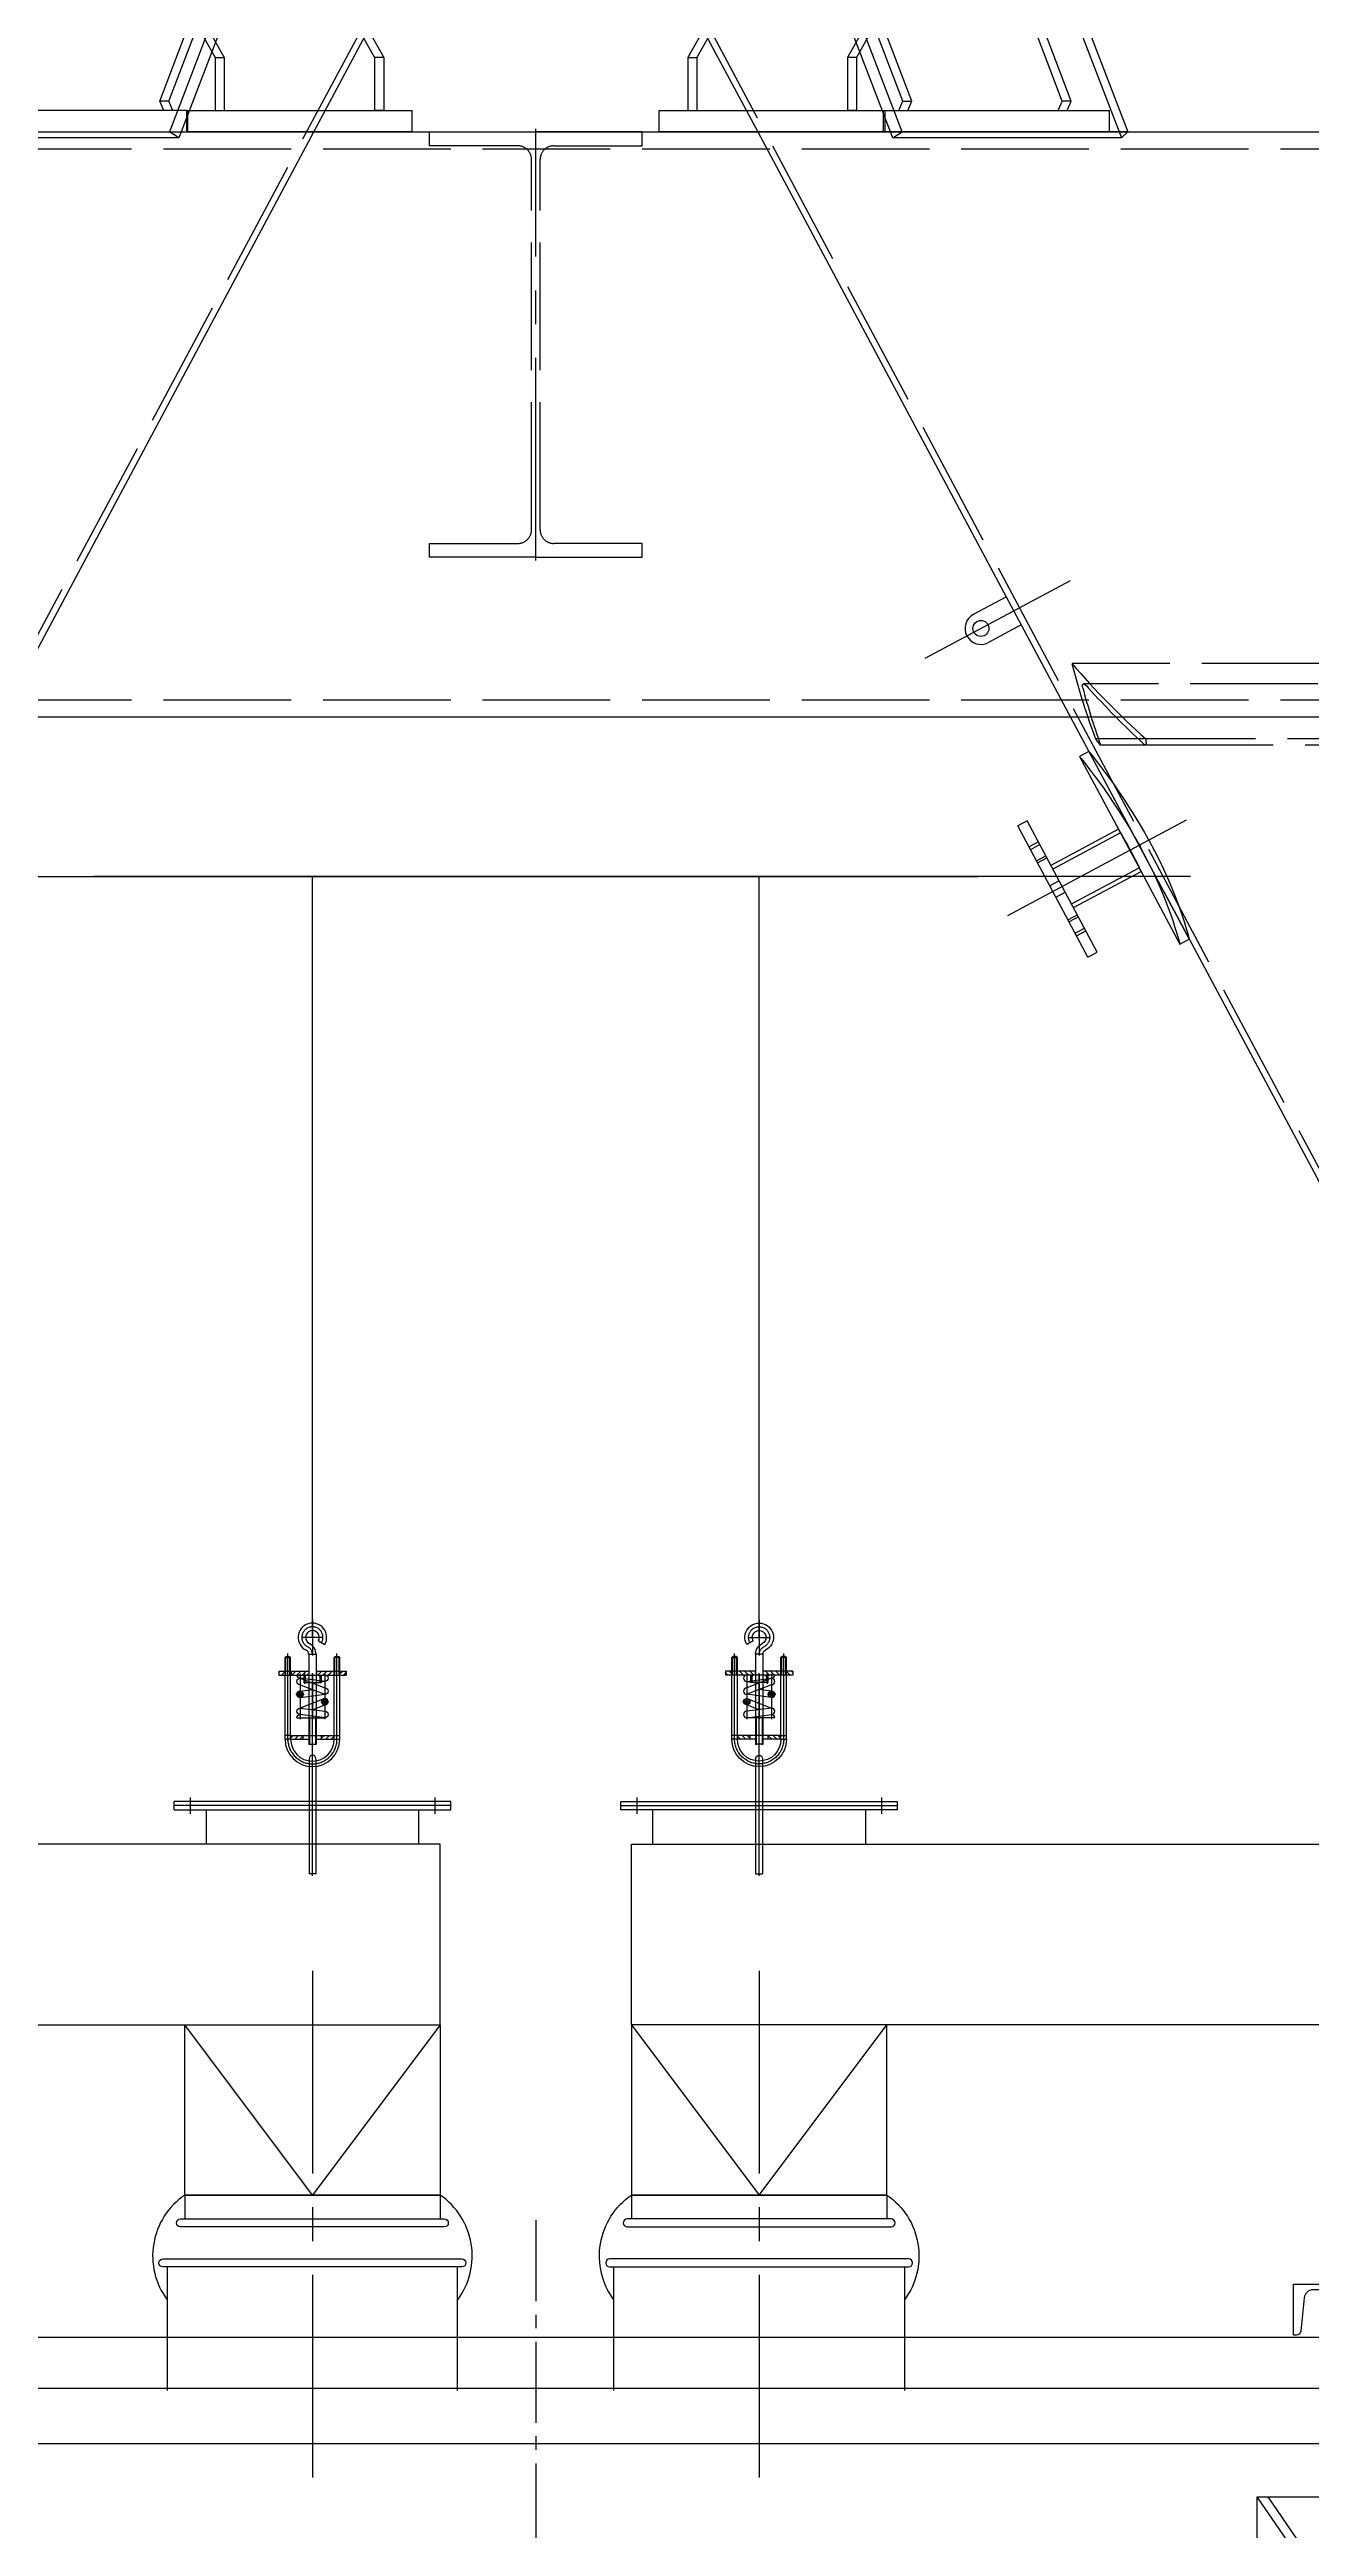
# Model space of a CAD drawing. Header units: millimetres. Extents: x 163705 to 1616509, y 81827 to 302547.
# Drawn here: x 1472729 to 1473911, y 154458 to 156787 of the extents above; entities that cross this region are included whole.
import ezdxf

# ---------------------------------------------------------------- set-up
doc = ezdxf.new("R2010")
doc.units = ezdxf.units.MM
doc.header["$LTSCALE"] = 10
doc.linetypes.add('ACAD_ISO02W100', pattern=[15, 12, -3])
doc.linetypes.add('CENTER2', pattern=[28.575, 19.05, -3.175, 3.175, -3.175])
for name, color, linetype, lineweight in [('1-中心线', 1, 'CENTER2', 0), ('1-剖面线', 8, 'Continuous', 0), ('1-护栏', 4, 'Continuous', 18), ('1-虚线', 8, 'ACAD_ISO02W100', 0), ('1-设备轮廓', 2, 'Continuous', 18), ('1-钢构', 6, 'Continuous', 0)]:
    doc.layers.add(name, color=color, linetype=linetype, lineweight=lineweight)
doc.styles.get("Standard").update_dxf_attribs({"font": 'arial.ttf'})

# ---------------------------------------------------------------- blocks, each defined once
blk = doc.blocks.new('*U273')
for p, q in [((0, 550), (5700, 550)), ((0, 0), (5700, 0))]:
    blk.add_line(p, q)
at = {"layer": '1-虚线'}
for p, q in [((0, 534), (5700, 534)), ((0, 16), (5700, 16))]:
    blk.add_line(p, q, dxfattribs=at)
blk = doc.blocks.new('G$C3BE4EC5D')
for p, q in [((0, 390), (0, 403)), ((0, 403), (100, 403)), ((200, 403), (100, 403)), ((200, 390), (200, 403)), ((83, 390), (0, 390)), ((96, 29), (96, 377)), ((104, 29), (104, 377)), ((117, 390), (200, 390)), ((0, 3), (0, 16)), ((0, 16), (83, 16)), ((100, 3), (0, 3)), ((100, 3), (200, 3)), ((200, 16), (117, 16)), ((200, 3), (200, 16))]:
    blk.add_line(p, q)
for centre, start, end in [((83, 377), 0, 90), ((117, 377), 90, 180), ((83, 29), 270, 0), ((117, 29), 180, 270)]:
    blk.add_arc(centre, 13, start, end)
at = {"layer": '1-中心线'}
blk.add_line((100, 0), (100, 406), dxfattribs=at)
blk.add_text('HC_SUPERPART', height=0.001).set_placement((100, 3))
blk = doc.blocks.new('*X86')
at = {"layer": '1-剖面线', "lineweight": 18}
for p, q in [((-34.3, -25.3), (-37.4, -22.2)), ((-29.9, -23.2), (-32.4, -20.7)), ((-21.3, -25.3), (-21.9, -24.7)), ((-14.8, -25.3), (-19.4, -20.7)), ((-8.2, -25.3), (-12.9, -20.7)), ((-1.7, -25.3), (-6.3, -20.7)), ((11.3, -25.3), (9.8, -23.8)), ((17.8, -25.3), (13.2, -20.7)), ((24.3, -25.3), (19.7, -20.7)), ((30.8, -25.3), (26.2, -20.7)), ((43.9, -25.3), (39.7, -21.2)), ((47.2, -22.2), (45.8, -20.7))]:
    blk.add_line(p, q, dxfattribs=at)
blk = doc.blocks.new('*X87')
at = {"layer": '1-剖面线', "lineweight": 18}
for p, q in [((1.6, -0.3), (1.1, -0.8)), ((2.8, -3.9), (1.1, -5.7)), ((2.8, -8.8), (2.2, -9.5)), ((23, -3.3), (21.3, -5.1)), ((23, -8.2), (21.7, -9.5))]:
    blk.add_line(p, q, dxfattribs=at)
blk = doc.blocks.new('*X89')
at = {"lineweight": 18}
for p, q in [((-0.6, 3.2), (-0.8, 3)), ((1.3, 2.6), (-0.8, 0.5)), ((2.5, 1.5), (0.4, -0.8)), ((3.2, -0.3), (2.8, -0.8))]:
    blk.add_line(p, q, dxfattribs=at)
blk = doc.blocks.new('*X90')
at = {"lineweight": 18}
for p, q in [((-2.8, 0.8), (-3.2, 0.4)), ((-0.4, 0.8), (-2.5, -1.5)), ((0.8, -0.4), (-1.3, -2.6)), ((0.8, -3), (0.6, -3.2))]:
    blk.add_line(p, q, dxfattribs=at)
blk = doc.blocks.new('*X91')
at = {"lineweight": 18}
for p, q in [((0.8, 3), (-2.8, -0.8)), ((0.8, 0.5), (-0.4, -0.8))]:
    blk.add_line(p, q, dxfattribs=at)
blk = doc.blocks.new('*X92')
at = {"lineweight": 18}
for p, q in [((0.4, 0.8), (-0.8, -0.4)), ((2.8, 0.8), (-0.8, -3))]:
    blk.add_line(p, q, dxfattribs=at)
blk = doc.blocks.new('*X93')
at = {"lineweight": 18}
for p, q in [((-1.4, 0.8), (-2.9, -0.8)), ((0.8, 0.6), (-1.8, -2.2)), ((0.8, -1.9), (-0.3, -3.1))]:
    blk.add_line(p, q, dxfattribs=at)
blk = doc.blocks.new('*X94')
at = {"lineweight": 18}
for p, q in [((0, 3.1), (-3.2, -0.2)), ((0.8, 1.5), (-1.4, -0.8))]:
    blk.add_line(p, q, dxfattribs=at)
blk = doc.blocks.new('*X95')
at = {"lineweight": 18}
for p, q in [((0.6, 3), (-0.8, 1.5)), ((2.1, 2), (-0.6, -0.8)), ((3, 0.5), (1.8, -0.8))]:
    blk.add_line(p, q, dxfattribs=at)
blk = doc.blocks.new('*X96')
at = {"lineweight": 18}
for p, q in [((1.8, 0.8), (-0.8, -1.9)), ((-0.6, 0.8), (-0.8, 0.6)), ((3, -0.4), (0.6, -3))]:
    blk.add_line(p, q, dxfattribs=at)
blk = doc.blocks.new('AUDIT_I_240528125021-1')
for p, q in [((19.6, 0), (-15.5, 0)), ((-15.5, -8.1), (15.5, -4)), ((15.5, -4), (-15.5, -16.1)), ((-15.5, -8.1), (0, -10.1)), ((15.5, -12.1), (-15.5, -24.2)), ((15, -28.2), (-15.5, -24.2)), ((-14.1, -29.7), (15.5, -41.5)), ((15.5, -20.2), (0, -18.1)), ((0, -43.5), (-15.5, -37.4)), ((15.5, -41.5), (-15.5, -45.5)), ((-15.5, -53.5), (15.5, -49.5)), ((19.6, -53.5), (-15.5, -53.5))]:
    blk.add_line(p, q)
for centre in [(-15.5, -33.4), (15.5, -24.2)]:
    blk.add_circle(centre, 4.03)
for centre, start, end in [((-15.5, -4), 90, 270), ((15.5, 0), 270, 360), ((-15.5, -20.2), 90, 270), ((15.5, -8.1), 270, 90), ((15.5, -24.2), 270, 90), ((-15.5, -49.5), 90, 270), ((15.5, -45.5), 270, 90), ((15.5, -53.5), 360, 90)]:
    blk.add_arc(centre, 4.03, start, end)
at = {"layer": '1-中心线', "lineweight": 18}
for p, q in [((-15.5, 1.7), (-15.5, -55.3)), ((0, 1.7), (0, -55.3)), ((15.5, 1.7), (15.5, -55.3)), ((-15.5, -13.2), (-15.5, -21.3)), ((20.7, -24.2), (10.4, -24.2)), ((-10.4, -33.4), (-20.7, -33.4)), ((15.5, -36.3), (15.5, -44.3))]:
    blk.add_line(p, q, dxfattribs=at)
at = {"layer": '1-剖面线', "lineweight": 25}
for name, p in [('*X91', (-16.4, -32.6)), ('*X89', (-14.7, -32.6)), ('*X94', (14.7, -23.4)), ('*X93', (14.7, -25)), ('*X95', (16.4, -23.4)), ('*X96', (16.4, -25)), ('*X90', (-16.4, -34.2)), ('*X92', (-14.7, -34.2))]:
    blk.add_blockref(name, p, dxfattribs=at)
blk = doc.blocks.new('*X97')
at = {"layer": '1-剖面线', "lineweight": 18}
for p, q in [((-0.3, -3.5), (-4.3, 0.6)), ((6.2, -3.5), (1.6, 1.1)), ((11.5, -2.3), (8.1, 1.1)), ((38.8, -3.5), (34.5, 0.8)), ((45.3, -3.5), (40.7, 1.1)), ((50.4, -2), (47.2, 1.1))]:
    blk.add_line(p, q, dxfattribs=at)
blk = doc.blocks.new('350w×700正立面')
at = {"lineweight": 18}
for points in [[(1431.9, 711.2), (1430.8, 709.8), (1430.8, 711.2)], [(1443.4, 711.2), (1444.6, 709.8), (1444.6, 711.2)]]:
    blk.add_hatch(color=256, dxfattribs=at).paths.add_polyline_path(points, flags=0)
for p, q in [((1412, 727.6), (1412.9, 728.5)), ((1412, 727.6), (1417.2, 727.6)), ((1412, 650.8), (1412, 727.6)), ((1412.9, 728.5), (1416.3, 728.5)), ((1416.3, 728.5), (1417.2, 727.6)), ((1417.2, 650.8), (1417.2, 727.6)), ((1434.2, 730.7), (1441.1, 730.7)), ((1434.2, 730.7), (1434.2, 646.2)), ((1441.1, 730.7), (1441.1, 646.2)), ((1443.3, 743.4), (1449.3, 739.9)), ((1459.1, 728.5), (1458.2, 727.6)), ((1463.4, 727.6), (1458.2, 727.6)), ((1458.2, 650.8), (1458.2, 727.6)), ((1459.1, 728.5), (1462.5, 728.5)), ((1463.4, 727.6), (1462.5, 728.5)), ((1463.4, 650.8), (1463.4, 727.6)), ((1406, 714.7), (1406, 711.2)), ((1406, 714.7), (1434.2, 714.7)), ((1406, 711.2), (1434.2, 711.2)), ((1417.6, 714.7), (1417.6, 711.2)), ((1429.5, 711.2), (1429.5, 704.3)), ((1429.5, 704.3), (1445.9, 704.3)), ((1430.8, 711.2), (1430.8, 704.3)), ((1430.8, 709.8), (1431.9, 711.2)), ((1441.1, 714.7), (1469.4, 714.7)), ((1441.1, 711.2), (1469.4, 711.2)), ((1441.4, 714.7), (1441.4, 711.2)), ((1444.6, 709.8), (1443.4, 711.2)), ((1444.6, 711.2), (1444.6, 704.3)), ((1445.9, 711.2), (1445.9, 704.3)), ((1469.4, 714.7), (1469.4, 711.2)), ((1417.2, 654.2), (1458.2, 654.2)), ((1429.1, 650.8), (1429.1, 654.2)), ((1446.3, 650.8), (1446.3, 654.2)), ((1417.2, 650.8), (1434.2, 650.8)), ((1434.2, 646.2), (1434.9, 645.6)), ((1434.2, 646.2), (1441.1, 646.2)), ((1434.7, 632.5), (1434.7, 524.2)), ((1440.5, 645.6), (1441.1, 646.2)), ((1441, 632.5), (1441, 524.2)), ((1441.1, 650.8), (1458.2, 650.8)), ((1307.7, 584.4), (1307.7, 592.4)), ((1567.7, 592.4), (1307.7, 592.4)), ((1567.7, 588.4), (1307.7, 588.4)), ((1307.7, 584.4), (1567.7, 584.4)), ((1337.7, 584.4), (1337.7, 552.2)), ((1537.7, 552.4), (1537.7, 584.4)), ((1567.7, 584.4), (1567.7, 592.4)), ((1441, 524.2), (1434.7, 524.2)), ((1437.7, 222.2), (1317.7, 382.2)), ((1557.7, 382.2), (1437.7, 222.2)), ((1317.7, 222.2), (1317.7, 199.7)), ((1317.7, 222.2), (1557.7, 222.2)), ((1557.7, 222.2), (1557.7, 199.7)), ((1301.2, 154.7), (1301.2, 38.4)), ((1574.2, 38.4), (1574.2, 154.7))]:
    blk.add_line(p, q)
blk.add_lwpolyline([(456.3, 382.2), (1557.7, 382.2), (1557.7, 552.2), (456.3, 552.2), (456.3, 382.2)])
blk.add_lwpolyline([(1557.7, 222.2), (1317.7, 222.2), (1317.7, 382.2), (1557.7, 382.2)], close=True)
for points in [[(1561.7, 199.7, -1), (1561.7, 192.2), (1313.7, 192.2, -1), (1313.7, 199.7)], [(1578.2, 162.2, -1), (1578.2, 154.7), (1297.2, 154.7, -1), (1297.2, 162.2)]]:
    blk.add_lwpolyline(points, format="xyb", close=True)
for centre, radius, start, end in [((1437.7, 746.6), 13.4, 330, 243.9583), ((1437.7, 746.6), 6.48, 330, 243.9583), ((1429.9, 730.7), 4.32, 360, 63.9584), ((1429.9, 730.7), 11.2, 360, 63.9584), ((1437.7, 650.8), 25.7, 180, 0), ((1437.7, 650.8), 20.5, 180, 0), ((1437.8, 632.5), 3.18, 0, 180)]:
    blk.add_arc(centre, radius, start, end)
at = {"layer": '1-中心线', "lineweight": 18}
for p, q in [((1447.8, 746.6), (1427.5, 746.6)), ((1437.7, 763), (1437.7, 729.7)), ((1414.6, 649.5), (1414.6, 731.3)), ((1437.7, 522.4), (1437.7, 729.4)), ((1460.8, 649.5), (1460.8, 731.3)), ((1430.1, 712.5), (1430.1, 703)), ((1322.7, 596.1), (1322.7, 580.7)), ((1552.7, 596.1), (1552.7, 580.7)), ((1437.7, 433), (1437.7, -51.8))]:
    blk.add_line(p, q, dxfattribs=at)
for centre, radius, start, end in [((1437.7, 746.6), 9.93, 330, 243.9584), ((1429.9, 730.7), 7.77, 360, 63.9584), ((1437.7, 650.8), 23.1, 180.0006, 0)]:
    blk.add_arc(centre, radius, start, end, dxfattribs=at)
at = {"layer": '1-剖面线'}
for p, q in [((1032.1, 1462.2), (2063.3, 1462.2)), ((1437.7, 746.6), (1437.7, 1462.2))]:
    blk.add_line(p, q, dxfattribs=at)
at = {"layer": '1-护栏'}
for centre, start, end in [((1356.9, 165), 124.4226, 216.5659), ((1518.5, 165), 323.4341, 55.5774)]:
    blk.add_arc(centre, 69.4, start, end, dxfattribs=at)
at = {"layer": '1-虚线', "lineweight": 18}
for p, q in [((1412.6, 711.2), (1412.6, 728.3)), ((1416.5, 711.2), (1416.5, 728.3)), ((1458.9, 711.2), (1458.9, 728.3)), ((1462.7, 711.2), (1462.7, 728.3)), ((1417.2, 654.2), (1412, 654.2)), ((1434.9, 671.5), (1434.9, 645.6)), ((1440.5, 671.5), (1440.5, 645.6)), ((1458.2, 654.2), (1463.4, 654.2)), ((1417.2, 650.8), (1412, 650.8)), ((1458.2, 650.8), (1463.4, 650.8))]:
    blk.add_line(p, q, dxfattribs=at)
at = {"xscale": -0.75, "yscale": 0.75, "zscale": 0.75}
blk.add_blockref('AUDIT_I_240528125021-1', (1437.7, 711.2), dxfattribs=at)
at = {"layer": '1-剖面线', "lineweight": 25, "xscale": -0.75, "yscale": 0.75, "zscale": 0.75}
for name, p in [('*X86', (1441.4, 730.2)), ('*X87', (1446.7, 711.4)), ('*X97', (1455, 653.4))]:
    blk.add_blockref(name, p, dxfattribs=at)
blk = doc.blocks.new('10#')
blk.add_lwpolyline([(0, 0), (48, 0), (48, 2.6, 0.385314), (44.2, 6.7), (13, 9.9, -0.385314), (5.3, 18.3), (5.3, 50), (5.3, 81.7, -0.385314), (13, 90.1), (44.2, 93.3, 0.385314), (48, 97.4), (48, 100), (0, 100), (0, 50)], format="xyb", close=True)
blk = doc.blocks.new('G$CA6482684')
at = {"layer": '1-中心线', "ltscale": 0.4}
blk.add_line((930, 1971.1), (930, 250.1), dxfattribs=at)
at = {"layer": '1-设备轮廓'}
for p, q in [((130, 1761), (1730, 1761)), ((1608.3, 1611), (1608.3, 1711)), ((1670.1, 1621), (1608.3, 1711)), ((1608.3, 1711), (1716.8, 1711)), ((1680.1, 1621), (1618.4, 1711))]:
    blk.add_line(p, q, dxfattribs=at)
at = {"layer": '1-钢构'}
blk.add_lwpolyline([(100, 1861), (1760, 1861), (1760, 1813), (100, 1813)], close=True, dxfattribs=at)
at = {"layer": '1-钢构', "xscale": -1, "rotation": 90}
blk.add_blockref('10#', (1742.4, 1911), dxfattribs=at)
blk = doc.blocks.new('A$Cc2962b21')
at = {"lineweight": 18}
for p, q in [((616.9, 997.4), (616.8, 997.4)), ((616.8, 997.4), (711.1, 821)), ((711.1, 821), (711.1, 821))]:
    blk.add_line(p, q, dxfattribs=at)
at = {"layer": '1-中心线'}
for p, q in [((599.1, 1157.9), (462.4, 1084.9)), ((708.3, 932.8), (538.8, 842.2))]:
    blk.add_line(p, q, dxfattribs=at)
at = {"layer": '1-虚线', "lineweight": 18}
for p, q in [((177.8, 1831.5), (952.1, 382.8)), ((441.3, 1580), (349.2, 1820)), ((1241.5, 382.8), (2015.8, 1831.5)), ((1844.5, 1820), (1752.3, 1580)), ((430.4, 1580), (342.2, 1810)), ((441.9, 1608.8), (365.3, 1810)), ((450.3, 1608.8), (373.8, 1810)), ((591.8, 1608.8), (515.2, 1810)), ((1743.3, 1608.8), (1819.8, 1810)), ((1751.8, 1608.8), (1828.3, 1810)), ((1851.4, 1810), (1763.3, 1580)), ((254.3, 1675.7), (305.4, 1580)), ((1888.2, 1580), (1939.3, 1675.7)), ((438.1, 1600), (441.9, 1608.8)), ((441.9, 1608.8), (450.3, 1608.8)), ((446.6, 1600), (450.3, 1608.8)), ((588, 1600), (591.8, 1608.8)), ((600.2, 1608.8), (591.8, 1608.8)), ((1747, 1600), (1743.3, 1608.8)), ((1751.8, 1608.8), (1743.3, 1608.8)), ((1755.5, 1600), (1751.8, 1608.8)), ((423.8, 1580), (423.8, 1600)), ((1769.8, 1580), (1769.8, 1600)), ((432.5, 1574.4), (441.3, 1580)), ((653.4, 1580), (636.1, 1580)), ((1761.1, 1574.4), (1752.3, 1580)), ((1592.8, 1080), (600.9, 1080)), ((1582.1, 1060.9), (611.6, 1060.9)), ((670.2, 1009.3), (623.1, 1009.3)), ((627.4, 1003.6), (670, 1003.6)), ((670, 1003.6), (1523.6, 1003.6)), ((1523.4, 1009.3), (670.2, 1009.3)), ((616.8, 997.4), (711, 821.2)), ((569.3, 912.3), (560.5, 907.6)), ((570.7, 909.8), (561.9, 905)), ((646.4, 920.8), (582.9, 886.8)), ((644.6, 924.3), (665.8, 884.6)), ((644.6, 924.3), (644.6, 924.3)), ((644.6, 924.3), (646.5, 920.7)), ((567.5, 894.5), (576.3, 899.2)), ((568.5, 892.6), (577.3, 897.3)), ((600.4, 854.2), (663.9, 888.1)), ((663.9, 888.2), (665.8, 884.6)), ((588.8, 875.8), (580, 871.1)), ((585.7, 860.5), (594.5, 865.2)), ((665.8, 884.6), (665.8, 884.6)), ((606, 843.7), (597.2, 839)), ((607, 841.8), (598.2, 837.1)), ((603.8, 826.5), (612.6, 831.3)), ((605.2, 824), (614, 828.7))]:
    blk.add_line(p, q, dxfattribs=at)
at = {"layer": '1-虚线', "lineweight": 18, "flags": 128}
for points in [[(611, 1057.4), (610.6, 1059.2), (610.8, 1060.5), (611.6, 1060.9), (613, 1060.3), (615, 1058.7), (616.2, 1057.4)], [(626.4, 1004.6), (626.9, 1004), (627.3, 1003.6), (627.5, 1003.7), (627.4, 1004.1), (627.3, 1004.6)], [(668.2, 1004.6), (669.1, 1003.9), (669.9, 1003.6), (670.3, 1003.7), (670.6, 1004.1), (670.6, 1004.6)], [(644.6, 924.3), (644.6, 924.3), (644.7, 924), (645.2, 923.2), (646, 921.8), (647.1, 920), (648.4, 917.8), (649.9, 915.1), (651.5, 912.2), (653.3, 909), (655.1, 905.7), (656.9, 902.3), (658.6, 899.1), (660.2, 895.9), (661.7, 893), (663, 890.4), (664, 888.3), (664.8, 886.5), (665.4, 885.4), (665.7, 884.7), (665.7, 884.7)], [(646.5, 920.7), (646.4, 920.8), (646.6, 920.5), (647, 919.8), (647.6, 918.7), (648.5, 917.2), (649.6, 915.3), (650.8, 913.1), (652.2, 910.7), (653.6, 908.1), (655.1, 905.4), (656.5, 902.6), (657.9, 899.9), (659.3, 897.3), (660.5, 895), (661.6, 892.8), (662.4, 891.1), (663.1, 889.7), (663.6, 888.7), (663.8, 888.2), (663.9, 888.2)]]:
    blk.add_lwpolyline(points, dxfattribs=at)
at = {"layer": '1-虚线', "lineweight": 18}
for centre, major_axis, start_param, end_param in [((1096.8, 1677.7), (0, 837.6), 2.365376, 2.494751), ((1096.8, 1257.7), (0, 613.1), 1.864846, 1.987951), ((1096.8, 1237.9), (0, 602.5), 1.875087, 1.968435), ((1096.8, 1657.9), (0, 827), 2.383459, 2.481544), ((1096.8, 1479.7), (0, 731.8), 2.268991, 2.277431), ((1096.8, 1059.7), (0, 507.3), 1.670374, 1.679717)]:
    blk.add_ellipse(centre, major_axis=major_axis, ratio=0.845179, start_param=start_param, end_param=end_param, dxfattribs=at)
at = {"layer": '1-设备轮廓'}
for p, q in [((561.3, 1820), (653.4, 1580)), ((329.9, 1810), (239.8, 1650)), ((338.4, 1810), (248.3, 1650)), ((479.9, 1810), (389.7, 1650)), ((488.3, 1810), (398.2, 1650)), ((600.2, 1608.8), (523.7, 1810)), ((555.1, 1814.3), (647.5, 1574.4)), ((1705.3, 1810), (1795.4, 1650)), ((1713.8, 1810), (1803.9, 1650)), ((1855.2, 1810), (1945.3, 1650)), ((1863.7, 1810), (1953.8, 1650)), ((239.8, 1650), (239.8, 1600)), ((239.8, 1650), (248.3, 1650)), ((248.3, 1650), (248.3, 1600)), ((398.2, 1650), (389.7, 1650)), ((389.7, 1650), (389.7, 1600)), ((398.2, 1650), (398.2, 1600)), ((1795.4, 1650), (1795.4, 1600)), ((1795.4, 1650), (1803.9, 1650)), ((1803.9, 1650), (1803.9, 1600)), ((1953.8, 1650), (1945.3, 1650)), ((1945.3, 1650), (1945.3, 1600)), ((1953.8, 1650), (1953.8, 1600)), ((596.5, 1600), (600.2, 1608.8)), ((212.9, 1580), (212.9, 1600)), ((212.9, 1600), (425.1, 1600)), ((239.8, 1600), (248.3, 1600)), ((398.2, 1600), (389.7, 1600)), ((425.1, 1580), (425.1, 1600)), ((425.1, 1600), (636, 1600)), ((636, 1580), (636, 1600)), ((1768.6, 1600), (1557.7, 1600)), ((1768.6, 1580), (1768.6, 1600)), ((1768.6, 1600), (1980.7, 1600)), ((1795.4, 1600), (1803.9, 1600)), ((1953.8, 1600), (1945.3, 1600)), ((1980.7, 1580), (1980.7, 1600)), ((425.1, 1580), (212.9, 1580)), ((305.4, 1580), (539.1, 1142.9)), ((636, 1580), (425.1, 1580)), ((432.5, 1574.4), (430.4, 1580)), ((647.5, 1574.4), (653.4, 1580)), ((1246.8, 380), (1888.2, 1580)), ((1557.7, 1580), (1768.6, 1580)), ((1763.3, 1580), (1761.1, 1574.4)), ((1980.7, 1580), (1768.6, 1580)), ((508.2, 1126.4), (539.1, 1142.9)), ((539.1, 1142.9), (553.2, 1116.4)), ((553.2, 1116.4), (522.3, 1099.9)), ((553.2, 1116.4), (616.8, 997.4)), ((616.8, 997.4), (608, 992.6)), ((608, 992.6), (644.6, 924.3)), ((558.7, 932.2), (549.9, 927.5)), ((591.7, 870.5), (558.7, 932.2)), ((582.8, 865.8), (549.9, 927.5)), ((644.6, 924.3), (581.1, 890.3)), ((615.8, 804.1), (582.8, 865.8)), ((624.7, 808.8), (591.7, 870.5)), ((602.3, 850.7), (665.8, 884.6)), ((665.8, 884.6), (702.3, 816.3)), ((702.3, 816.3), (711.1, 821)), ((711, 821.2), (946.8, 380)), ((615.8, 804.1), (624.7, 808.8))]:
    blk.add_line(p, q, dxfattribs=at)
at = {"layer": '1-设备轮廓', "flags": 128}
for points in [[(647.5, 1574.4), (624.1, 1574.4), (601.4, 1574.3), (579.3, 1574.3), (557.8, 1574.3), (537, 1574.3), (516.9, 1574.3), (498.7, 1574.3), (481.1, 1574.3), (464.2, 1574.3), (448, 1574.4), (432.5, 1574.4)], [(1761.1, 1574.4), (1744.7, 1574.4), (1727.4, 1574.3), (1709.4, 1574.3), (1690.6, 1574.3), (1671, 1574.3), (1650.8, 1574.3), (1631, 1574.3), (1610.6, 1574.3), (1589.7, 1574.3), (1568.2, 1574.4), (1546.1, 1574.4)], [(608.1, 992.6), (608, 992.6), (608.4, 992.1), (609.4, 990.9), (611, 988.9), (613.2, 986.1), (615.9, 982.6), (619, 978.5), (622.7, 973.6), (626.7, 968.2), (631, 962.2), (635.5, 955.6), (640.3, 948.5), (645.2, 941.1), (650.2, 933.2), (655.2, 925), (660.1, 916.6), (664.9, 908), (669.5, 899.4), (673.9, 890.7), (678, 882.1), (681.8, 873.7), (685.3, 865.6), (688.5, 857.8), (691.3, 850.5), (693.7, 843.7), (695.9, 837.5), (697.7, 832), (699.1, 827.2), (700.3, 823.2), (701.2, 820.1), (701.9, 817.9), (702.2, 816.6), (702.3, 816.3)], [(616.9, 997.3), (616.9, 997.3), (617.3, 996.8), (618.3, 995.6), (619.8, 993.6), (622, 990.8), (624.7, 987.3), (627.8, 983.2), (631.5, 978.3), (635.5, 972.9), (639.8, 966.9), (644.4, 960.3), (649.2, 953.2), (654.1, 945.8), (659, 937.9), (664, 929.7), (669, 921.3), (673.7, 912.8), (678.3, 904.1), (682.7, 895.4), (686.8, 886.8), (690.6, 878.5), (694.1, 870.3), (697.3, 862.6), (700.1, 855.3), (702.6, 848.4), (704.7, 842.2), (706.5, 836.7), (708, 831.9), (709.2, 828), (710, 824.8), (710.7, 822.6), (711, 821.3), (711.1, 821)]]:
    blk.add_lwpolyline(points, dxfattribs=at)
at = {"layer": '1-设备轮廓'}
blk.add_circle((515.3, 1113.1), 7.5, dxfattribs=at)
blk.add_arc((515.3, 1113.1), 15, 118.1237, 298.1237, dxfattribs=at)

msp = doc.modelspace()

# ---------------------------------------------------------------- block references
for p in [(1471088.824, 155129.632), (1473088.824, 155129.632)]:
    msp.add_blockref('A$Cc2962b21', p)
at = {"layer": '1-虚线'}
msp.add_blockref('G$C3BE4EC5D', (1473085.637, 156306.632), dxfattribs=at)
at = {"layer": '1-设备轮廓'}
for name, p in [('350w×700正立面', (1471537.943, 154547.397)), ('G$CA6482684', (1472255.637, 152774.832))]:
    msp.add_blockref(name, p, dxfattribs=at)
at = {"layer": '1-设备轮廓', "xscale": -1}
msp.add_blockref('350w×700正立面', (1474833.33, 154547.397), dxfattribs=at)
at = {"layer": '1-钢构'}
msp.add_blockref('*U273', (1471335.648, 156159.632), dxfattribs=at)

doc.saveas('drawing.dxf')
